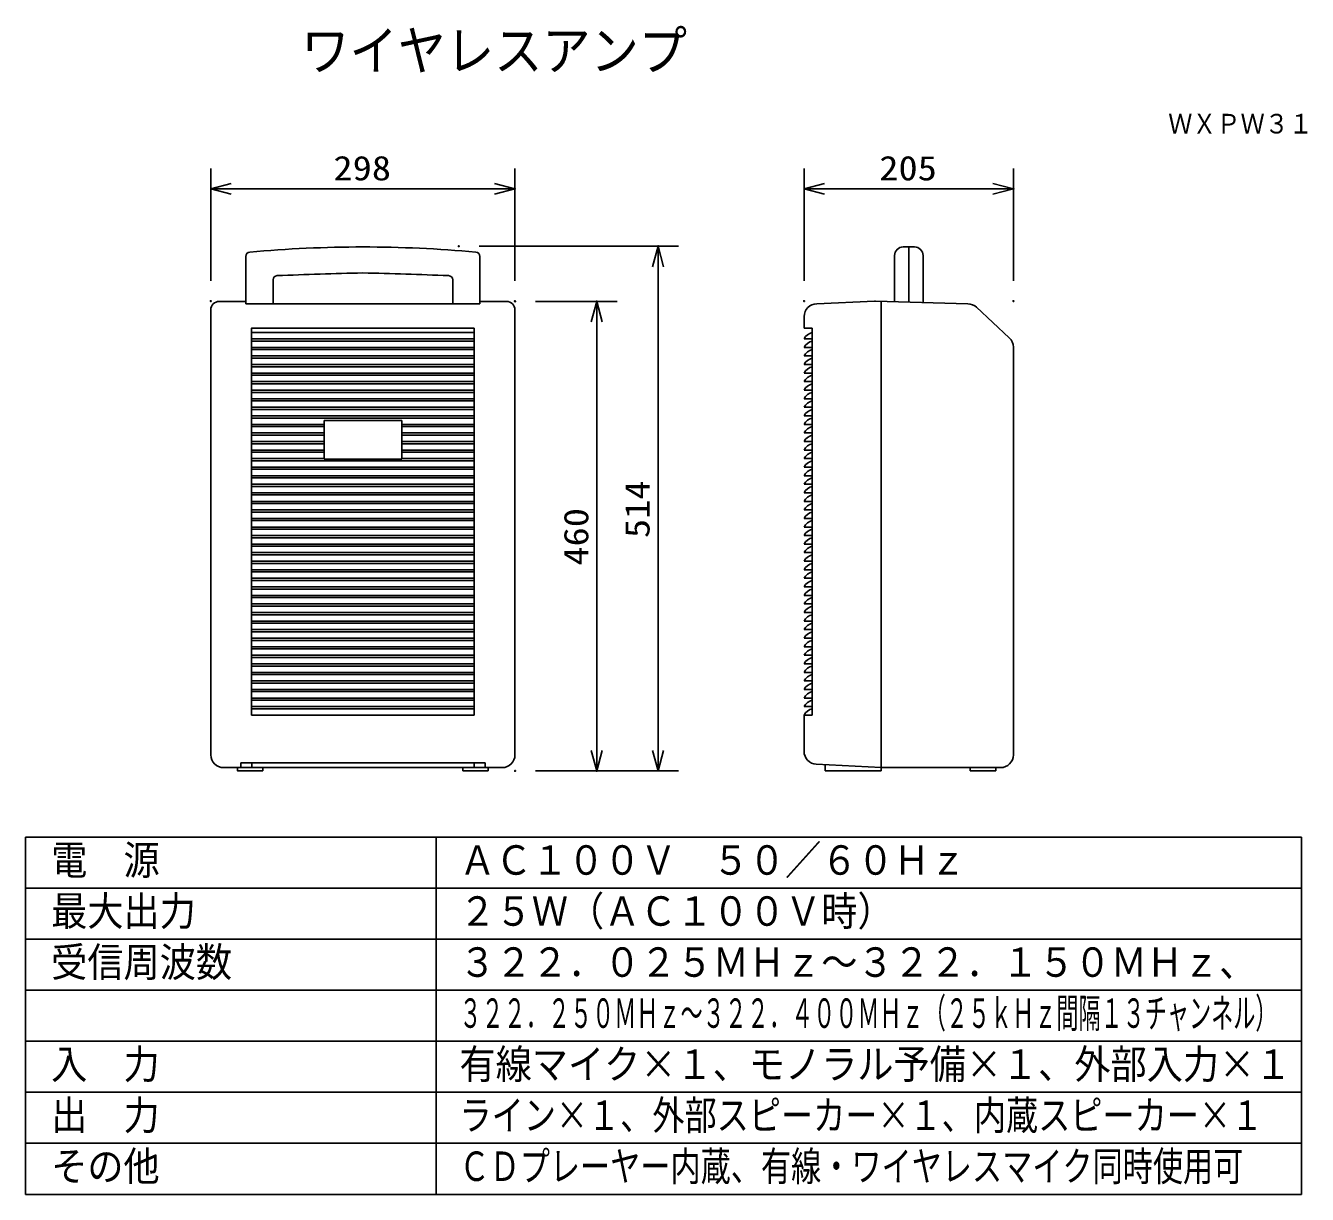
# Model space of a CAD drawing. Units: millimetres, scale not verified. Extents: x -62 to 63, y -57 to 58.
import ezdxf
from ezdxf.enums import TextEntityAlignment as Align

# ---------------------------------------------------------------- set-up
doc = ezdxf.new("R2010")
doc.units = ezdxf.units.MM
doc.header["$LTSCALE"] = 0.191441
doc.header["$PDMODE"] = 32
doc.header["$PDSIZE"] = 0.0957
for name, color, linetype in [('0-0_MOJI1', 2, 'Continuous'), ('0-1_TOUROKU', 1, 'Continuous'), ('0-2_WAKU', 1, 'Continuous'), ('0-3_GAIKEI', 1, 'Continuous'), ('0-4_SUNPO', 3, 'Continuous'), ('0-5_Defpoints', 7, 'Continuous')]:
    doc.layers.add(name, color=color, linetype=linetype)
doc.styles.add('ＭＳ ゴシック', font='')
doc.styles.get('ＭＳ ゴシック').set_extended_font_data('MS Gothic')

# ---------------------------------------------------------------- blocks, each defined once
blk = doc.blocks.new('_OPEN30')
at = {"layer": '0-5_Defpoints'}
blk.add_line((0, 0), (-1, 0), dxfattribs=at)
blk.add_lwpolyline([(-1, 0.26795), (0, 0), (-1, -0.26795)], dxfattribs=at)

msp = doc.modelspace()

# ---------------------------------------------------------------- linework, layer by layer
at = {"layer": '0-2_WAKU', "color": 4}
for p, q in [((-62.5, -21.858), (-62.5, -56.858)), ((62.5, -21.858), (-62.5, -21.858)), ((-22.2944, -56.858), (-22.2944, -21.858)), ((62.5, -56.858), (62.5, -21.858)), ((-62.5, -56.858), (62.5, -56.858))]:
    msp.add_line(p, q, dxfattribs=at)
at = {"layer": '0-2_WAKU'}
for p, q in [((62.5, -26.858), (-62.5, -26.858)), ((62.5, -31.858), (-62.5, -31.858)), ((62.5, -36.858), (-62.5, -36.858)), ((62.5, -41.858), (-62.5, -41.858)), ((62.5, -46.858), (-62.5, -46.858)), ((62.5, -51.858), (-62.5, -51.858))]:
    msp.add_line(p, q, dxfattribs=at)
at = {"layer": '0-3_GAIKEI', "color": 7}
for p, q in [((23.4636, 35.9518), (24.5784, 35.9518)), ((-40.9244, 30.3841), (-40.9244, 35.0332)), ((-18.0013, 30.3841), (-18.0013, 35.0332)), ((22.6259, 30.5956), (22.6259, 35.1141)), ((25.4161, 30.5145), (25.4161, 35.1141)), ((-38.2617, 30.3841), (-38.2617, 32.7247)), ((-20.664, 30.3841), (-20.664, 32.7247)), ((-40.9244, 30.621), (-43.5251, 30.621)), ((-18.0013, 30.3841), (-40.9244, 30.3841)), ((-15.4005, 30.621), (-18.0013, 30.621)), ((20.6658, 30.649), (15.0153, 30.3841)), ((29.807, 30.3841), (20.7598, 30.6498)), ((-44.3628, 29.7833), (-44.3628, -13.7965)), ((-14.5628, 29.7833), (-14.5628, -13.7965)), ((13.7587, 29.1275), (13.7587, 27.9881)), ((30.6643, 30.0462), (33.8595, 27.0644)), ((14.5526, 27.9881), (13.7587, 27.9881)), ((14.5526, 27.9881), (14.5526, -9.9114)), ((34.2587, 26.1457), (34.2587, -13.7965)), ((14.5526, -9.9114), (13.7587, -9.9114)), ((13.7587, -9.9114), (13.7587, -13.4702)), ((-15.8194, -15.0531), (-43.1063, -15.0531)), ((-39.2604, -15.0531), (-39.2604, -15.379)), ((-19.6653, -15.0531), (-19.6653, -15.379)), ((-17.1922, -15.0531), (-17.1922, -15.379)), ((21.31, -15.0531), (14.9518, -14.7251)), ((15.815, -14.7688), (15.815, -15.379)), ((33.0022, -15.0531), (21.31, -15.0531)), ((30.0428, -15.0531), (30.0428, -15.379)), ((32.5372, -15.0531), (32.5372, -15.379)), ((-17.1922, -15.379), (-19.6653, -15.379)), ((21.31, -15.379), (15.815, -15.379)), ((32.5372, -15.379), (30.0428, -15.379))]:
    msp.add_line(p, q, dxfattribs=at)
at = {"layer": '0-3_GAIKEI'}
for p, q in [((24.021, 30.555), (24.021, 35.9518)), ((21.31, 30.6338), (21.31, -15.379)), ((-18.5653, 28.0036), (-18.5653, -9.9114)), ((-18.5653, 27.5719), (-40.3604, 27.5719)), ((-18.5653, 26.9475), (-40.3604, 26.9475)), ((-18.5653, 26.7342), (-40.3604, 26.7342)), ((14.5526, 26.9475), (13.7587, 26.9475)), ((-18.5653, 26.1098), (-40.3604, 26.1098)), ((-18.5653, 25.8965), (-40.3604, 25.8965)), ((-18.5653, 25.2721), (-40.3604, 25.2721)), ((14.5526, 26.1098), (13.7587, 26.1098)), ((14.5526, 25.2721), (13.7587, 25.2721)), ((-18.5653, 25.0588), (-40.3604, 25.0588)), ((-18.5653, 24.4344), (-40.3604, 24.4344)), ((-18.5653, 24.2211), (-40.3604, 24.2211)), ((14.5526, 24.4344), (13.7587, 24.4344)), ((-18.5653, 23.5967), (-40.3604, 23.5967)), ((-18.5653, 23.3834), (-40.3604, 23.3834)), ((-18.5653, 22.759), (-40.3604, 22.759)), ((14.5526, 23.5967), (13.7587, 23.5967)), ((14.5526, 22.759), (13.7587, 22.759)), ((-18.5653, 22.5457), (-40.3604, 22.5457)), ((-18.5653, 21.9213), (-40.3604, 21.9213)), ((-18.5653, 21.708), (-40.3604, 21.708)), ((14.5526, 21.9213), (13.7587, 21.9213)), ((-18.5653, 21.0836), (-40.3604, 21.0836)), ((-18.5653, 20.8703), (-40.3604, 20.8703)), ((-18.5653, 20.2459), (-40.3604, 20.2459)), ((14.5526, 21.0836), (13.7587, 21.0836)), ((14.5526, 20.2459), (13.7587, 20.2459)), ((-18.5653, 20.0326), (-40.3604, 20.0326)), ((-18.5653, 19.4082), (-40.3604, 19.4082)), ((-18.5653, 19.1948), (-40.3604, 19.1948)), ((-33.2659, 18.9626), (-33.2659, 15.1619)), ((-33.2659, 18.9626), (-25.6597, 18.9626)), ((-25.6597, 18.9626), (-25.6597, 15.1619)), ((14.5526, 19.4082), (13.7587, 19.4082)), ((-33.2659, 18.5705), (-40.3604, 18.5705)), ((-33.2659, 18.3571), (-40.3604, 18.3571)), ((-33.2659, 17.7328), (-40.3604, 17.7328)), ((-18.5653, 18.5705), (-25.6597, 18.5705)), ((-18.5653, 18.3571), (-25.6597, 18.3571)), ((-18.5653, 17.7328), (-25.6597, 17.7328)), ((14.5526, 18.5705), (13.7587, 18.5705)), ((14.5526, 17.7328), (13.7587, 17.7328)), ((-33.2659, 17.5194), (-40.3604, 17.5194)), ((-33.2659, 16.8951), (-40.3604, 16.8951)), ((-33.2659, 16.6817), (-40.3604, 16.6817)), ((-18.5653, 17.5194), (-25.6597, 17.5194)), ((-18.5653, 16.8951), (-25.6597, 16.8951)), ((-18.5653, 16.6817), (-25.6597, 16.6817)), ((14.5526, 16.8951), (13.7587, 16.8951)), ((-33.2659, 16.0574), (-40.3604, 16.0574)), ((-33.2659, 15.844), (-40.3604, 15.844)), ((-33.2675, 15.2197), (-40.3604, 15.2197)), ((-33.2659, 15.1619), (-25.6597, 15.1619)), ((-18.5653, 16.0574), (-25.6597, 16.0574)), ((-18.5653, 15.844), (-25.6597, 15.844)), ((-18.5653, 15.2197), (-25.6584, 15.2197)), ((14.5526, 16.0574), (13.7587, 16.0574)), ((14.5526, 15.2197), (13.7587, 15.2197)), ((-18.5653, 15.0063), (-40.3604, 15.0063)), ((-18.5653, 14.382), (-40.3604, 14.382)), ((-18.5653, 14.1686), (-40.3604, 14.1686)), ((14.5526, 14.382), (13.7587, 14.382)), ((-18.5653, 13.5443), (-40.3604, 13.5443)), ((-18.5653, 13.3309), (-40.3604, 13.3309)), ((-18.5653, 12.7066), (-40.3604, 12.7066)), ((14.5526, 13.5443), (13.7587, 13.5443)), ((14.5526, 12.7066), (13.7587, 12.7066)), ((-18.5653, 12.4932), (-40.3604, 12.4932)), ((-18.5653, 11.8689), (-40.3604, 11.8689)), ((-18.5653, 11.6555), (-40.3604, 11.6555)), ((14.5526, 11.8689), (13.7587, 11.8689)), ((-18.5653, 11.0312), (-40.3604, 11.0312)), ((-18.5653, 10.8178), (-40.3604, 10.8178)), ((-18.5653, 10.1935), (-40.3604, 10.1935)), ((14.5526, 11.0312), (13.7587, 11.0312)), ((14.5526, 10.1935), (13.7587, 10.1935)), ((-18.5653, 9.9801), (-40.3604, 9.9801)), ((-18.5653, 9.3558), (-40.3604, 9.3558)), ((-18.5653, 9.1424), (-40.3604, 9.1424)), ((14.5526, 9.3558), (13.7587, 9.3558)), ((-18.5653, 8.5181), (-40.3604, 8.5181)), ((-18.5653, 8.3047), (-40.3604, 8.3047)), ((-18.5653, 7.6804), (-40.3604, 7.6804)), ((14.5526, 8.5181), (13.7587, 8.5181)), ((14.5526, 7.6804), (13.7587, 7.6804)), ((-18.5653, 7.467), (-40.3604, 7.467)), ((-18.5653, 6.8427), (-40.3604, 6.8427)), ((-18.5653, 6.6293), (-40.3604, 6.6293)), ((14.5526, 6.8427), (13.7587, 6.8427)), ((-18.5653, 6.005), (-40.3604, 6.005)), ((-18.5653, 5.7916), (-40.3604, 5.7916)), ((-18.5653, 5.1673), (-40.3604, 5.1673)), ((14.5526, 6.005), (13.7587, 6.005)), ((14.5526, 5.1673), (13.7587, 5.1673)), ((-18.5653, 4.9539), (-40.3604, 4.9539)), ((-18.5653, 4.3296), (-40.3604, 4.3296)), ((-18.5653, 4.1162), (-40.3604, 4.1162)), ((14.5526, 4.3296), (13.7587, 4.3296)), ((-18.5653, 3.4919), (-40.3604, 3.4919)), ((-18.5653, 3.2785), (-40.3604, 3.2785)), ((-18.5653, 2.6542), (-40.3604, 2.6542)), ((14.5526, 3.4919), (13.7587, 3.4919)), ((14.5526, 2.6542), (13.7587, 2.6542)), ((-18.5653, 2.4408), (-40.3604, 2.4408)), ((-18.5653, 1.8165), (-40.3604, 1.8165)), ((-18.5653, 1.6031), (-40.3604, 1.6031)), ((14.5526, 1.8165), (13.7587, 1.8165)), ((-18.5653, 0.9788), (-40.3604, 0.9788)), ((-18.5653, 0.7654), (-40.3604, 0.7654)), ((-18.5653, 0.1411), (-40.3604, 0.1411)), ((14.5526, 0.9788), (13.7587, 0.9788)), ((14.5526, 0.1411), (13.7587, 0.1411)), ((-18.5653, -0.0723), (-40.3604, -0.0723)), ((-18.5653, -0.6966), (-40.3604, -0.6966)), ((-18.5653, -0.91), (-40.3604, -0.91)), ((14.5526, -0.6966), (13.7587, -0.6966)), ((-18.5653, -1.5343), (-40.3604, -1.5343)), ((-18.5653, -1.7477), (-40.3604, -1.7477)), ((-18.5653, -2.372), (-40.3604, -2.372)), ((14.5526, -1.5343), (13.7587, -1.5343)), ((14.5526, -2.372), (13.7587, -2.372)), ((-18.5653, -2.5854), (-40.3604, -2.5854)), ((-18.5653, -3.2098), (-40.3604, -3.2098)), ((-18.5653, -3.4231), (-40.3604, -3.4231)), ((14.5526, -3.2098), (13.7587, -3.2098)), ((-18.5653, -4.0475), (-40.3604, -4.0475)), ((-18.5653, -4.2608), (-40.3604, -4.2608)), ((-18.5653, -4.8852), (-40.3604, -4.8852)), ((14.5526, -4.0475), (13.7587, -4.0475)), ((14.5526, -4.8852), (13.7587, -4.8852)), ((-18.5653, -5.0985), (-40.3604, -5.0985)), ((-18.5653, -5.7229), (-40.3604, -5.7229)), ((-18.5653, -5.9362), (-40.3604, -5.9362)), ((14.5526, -5.7229), (13.7587, -5.7229)), ((-18.5653, -6.5606), (-40.3604, -6.5606)), ((-18.5653, -6.7739), (-40.3604, -6.7739)), ((-18.5653, -7.3983), (-40.3604, -7.3983)), ((14.5526, -6.5606), (13.7587, -6.5606)), ((14.5526, -7.3983), (13.7587, -7.3983)), ((-18.5653, -7.6116), (-40.3604, -7.6116)), ((-18.5653, -8.236), (-40.3604, -8.236)), ((-18.5653, -8.4493), (-40.3604, -8.4493)), ((14.5526, -8.236), (13.7587, -8.236)), ((-18.5653, -9.0737), (-40.3604, -9.0737)), ((-18.5653, -9.287), (-40.3604, -9.287)), ((-18.5653, -9.9114), (-40.3604, -9.9114)), ((14.5526, -9.0737), (13.7587, -9.0737)), ((-17.4933, -14.5839), (-41.4324, -14.5839)), ((-41.4324, -14.5839), (-41.4324, -15.0531)), ((-40.3571, -14.5839), (-40.3571, -15.0531)), ((-18.5685, -14.5839), (-18.5685, -15.0531)), ((-17.4933, -14.5839), (-17.4933, -15.0531))]:
    msp.add_line(p, q, dxfattribs=at)
msp.add_lwpolyline([(-18.5653, 28.0036), (-40.3604, 28.0036), (-40.3604, -9.9114)], dxfattribs=at)
at = {"layer": '0-3_GAIKEI', "color": 7}
msp.add_lwpolyline([(-41.7335, -15.0531), (-41.7335, -15.379), (-39.2604, -15.379)], dxfattribs=at)
for centre, radius, start, end in [((-40.5056, 35.0332), 0.4189, 95.1623, 180), ((-29.4486, -87.0284), 122.9802, 90.00663, 95.17596), ((-29.4771, -87.0284), 122.9802, 84.82404, 89.99337), ((-18.4201, 35.0332), 0.4189, 0, 84.8377), ((23.4636, 35.1141), 0.8377, 90, 180), ((24.5784, 35.1141), 0.8377, 0, 90), ((-37.8428, 32.7247), 0.4189, 92.18605, 180), ((-12.8314, -620.2129), 653.8353, 91.45757, 92.19369), ((-46.0942, -620.2129), 653.8353, 87.80631, 88.54243), ((-21.0828, 32.7247), 0.4189, 0, 87.81395), ((-43.5251, 29.7833), 0.8377, 90, 180), ((-15.4005, 29.7833), 0.8377, 0, 90), ((15.0153, 29.1275), 1.2566, 90, 180), ((20.7233, 29.3937), 1.2566, 88.33623, 92.6246), ((29.807, 29.1275), 1.2566, 46.97874, 90), ((33.0022, 26.1457), 1.2566, 0, 46.97874), ((-43.1063, -13.7965), 1.2566, 180, 270), ((-15.8194, -13.7965), 1.2566, 270, 0), ((15.0153, -13.4702), 1.2566, 180, 267.10567), ((33.0022, -13.7965), 1.2566, 270, 0)]:
    msp.add_arc(centre, radius, start, end, dxfattribs=at)
at = {"layer": '0-3_GAIKEI'}
for centre in [(14.8305, 26.4017), (14.8305, 25.564), (14.8305, 24.7263), (14.8305, 23.8886), (14.8305, 23.0508), (14.8305, 22.2131), (14.8305, 21.3754), (14.8305, 20.5377), (14.8305, 19.7), (14.8305, 18.8623), (14.8305, 18.0246), (14.8305, 17.1869), (14.8305, 16.3492), (14.8305, 15.5115), (14.8305, 14.6738), (14.8305, 13.8361), (14.8305, 12.9984), (14.8305, 12.1607), (14.8305, 11.323), (14.8305, 10.4853), (14.8305, 9.6476), (14.8305, 8.8099), (14.8305, 7.9722), (14.8305, 7.1345), (14.8305, 6.2968), (14.8305, 5.4591), (14.8305, 4.6214), (14.8305, 3.7837), (14.8305, 2.946), (14.8305, 2.1083), (14.8305, 1.2706), (14.8305, 0.4329), (14.8305, -0.4048), (14.8305, -1.2425), (14.8305, -2.0802), (14.8305, -2.9179), (14.8305, -3.7556), (14.8305, -4.5933), (14.8305, -5.431), (14.8305, -6.2687), (14.8305, -7.1064), (14.8305, -7.9441), (14.8305, -8.7818), (14.8305, -9.6195), (14.8305, -10.4572)]:
    msp.add_arc(centre, 1.2028, 103.36017, 153.00897, dxfattribs=at)
at = {"layer": '0-4_SUNPO'}
for p, q in [((-44.3628, 32.6439), (-44.3628, 43.6439)), ((-14.5628, 32.6439), (-14.5628, 43.6439)), ((13.7587, 32.6439), (13.7587, 43.6439)), ((34.2587, 32.6439), (34.2587, 43.6439)), ((-42.3628, 41.6439), (-16.5628, 41.6439)), ((15.7587, 41.6439), (32.2587, 41.6439)), ((-18.0749, 36.021), (1.4523, 36.021)), ((-0.5477, -13.379), (-0.5477, 34.021)), ((-12.5477, 30.621), (-4.5477, 30.621)), ((-6.5477, -13.379), (-6.5477, 28.621)), ((-12.5477, -15.379), (-4.5477, -15.379)), ((-4.5477, -15.379), (1.4523, -15.379))]:
    msp.add_line(p, q, dxfattribs=at)
at = {"layer": '0-5_Defpoints'}
for p in [(-14.5628, 41.6439), (34.2587, 41.6439), (-20.0749, 36.021), (-0.5477, 36.021), (-44.3628, 30.6439), (-14.5628, 30.6439), (-14.5477, 30.621), (-6.5477, 30.621), (13.7587, 30.6439), (34.2587, 30.6439), (-14.5477, -15.379), (-6.5477, -15.379)]:
    msp.add_point(p, dxfattribs=at)

# ---------------------------------------------------------------- block references
at = {"layer": '0-4_SUNPO', "xscale": 2, "yscale": 2}
for p, rotation in [((-44.3628, 41.6439), 180), ((13.7587, 41.6439), 180), ((-0.5477, 36.021), 90), ((-6.5477, 30.621), 90), ((-6.5477, -15.379), 270), ((-0.5477, -15.379), 270)]:
    msp.add_blockref('_OPEN30', p, dxfattribs=dict(at, rotation=rotation))
for p in [(-14.5628, 41.6439), (34.2587, 41.6439)]:
    msp.add_blockref('_OPEN30', p, dxfattribs=at)

# ---------------------------------------------------------------- texts
at = {"layer": '0-0_MOJI1', "style": 'ＭＳ ゴシック'}
for s, height, width, p in [('ワイヤレスアンプ', 3.848, 0.9, (-35.5, 52.1178)), ('電\u3000源', 2.887, 0.9, (-60, -26.4131)), ('ＡＣ１００Ｖ\u3000５０／６０Ｈｚ', 2.887, 0.9, (-20, -26.4131)), ('最大出力', 2.887, 0.9, (-60, -31.4131)), ('２５Ｗ（ＡＣ１００Ｖ時）', 2.887, 0.9, (-20, -31.4131)), ('受信周波数', 2.887, 0.9, (-60, -36.4131)), ('３２２．０２５ＭＨｚ～３２２．１５０ＭＨｚ、', 2.887, 0.9, (-20, -36.4131)), ('３２２．２５０ＭＨｚ～３２２．４００ＭＨｚ（２５ｋＨｚ間隔１３チャンネル）', 2.887, 0.55, (-20, -41.4131)), ('入\u3000力', 2.887, 0.9, (-60, -46.4131)), ('有線マイク×１、モノラル予備×１、外部入力×１', 2.887, 0.9, (-20, -46.4131)), ('出\u3000力', 2.887, 0.9, (-60, -51.4131)), ('ライン×１、外部スピーカー×１、内蔵スピーカー×１', 2.887, 0.8, (-20, -51.4131)), ('その他', 2.887, 0.9, (-60, -56.4131)), ('ＣＤプレーヤー内蔵、有線・ワイヤレスマイク同時使用可', 2.887, 0.75, (-20, -56.4131))]:
    msp.add_text(s, height=height, dxfattribs=dict(at, width=width)).set_placement(p, align=Align.BOTTOM_LEFT)
at = {"layer": '0-1_TOUROKU', "style": 'ＭＳ ゴシック', "width": 0.9}
msp.add_text('ＷＸＰＷ３１', height=1.924, dxfattribs=at).set_placement((49.4333, 46.4879), align=Align.BOTTOM_LEFT)
at = {"layer": '0-4_SUNPO', "style": 'ＭＳ ゴシック', "width": 1.15}
for s, p in [('298', (-32.35, 41.7535)), ('205', (21.1216, 41.7535))]:
    msp.add_text(s, height=2.406, dxfattribs=at).set_placement(p, align=Align.BOTTOM_LEFT)
for s, p in [('514', (-0.6573, 7.4339)), ('460', (-6.6573, 4.7339))]:
    msp.add_text(s, height=2.406, rotation=90, dxfattribs=at).set_placement(p, align=Align.BOTTOM_LEFT)

doc.saveas('drawing.dxf')
